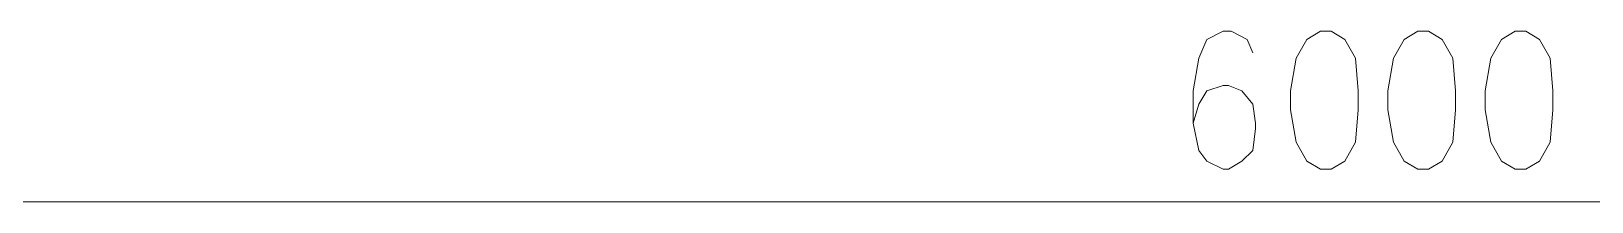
# Model space of a CAD drawing. Header units: millimetres. Extents: x 29 to 95071, y 20 to 67221.
# Drawn here: x 10945 to 13805, y 23712 to 24024 of the extents above; entities that cross this region are included whole.
import ezdxf

# ---------------------------------------------------------------- set-up
doc = ezdxf.new("R2010")
doc.units = ezdxf.units.MM

msp = doc.modelspace()

# ---------------------------------------------------------------- linework, layer by layer
at = {"color": 7, "lineweight": 0}
for points in [[(13183.8, 23984.6), (13173.8, 24009.4), (13144.1, 24024.3), (13129.2, 24024.3), (13099.5, 24009.4), (13084.6, 23974.7), (13074.7, 23915.2), (13074.7, 23855.8), (13084.6, 23806.2), (13099.5, 23786.4), (13129.2, 23771.5), (13139.2, 23771.5), (13163.9, 23786.4), (13183.8, 23806.2), (13188.7, 23845.9), (13188.7, 23855.8), (13183.8, 23890.5), (13163.9, 23915.2), (13139.2, 23925.2), (13129.2, 23925.2), (13099.5, 23915.2), (13084.6, 23890.5), (13074.7, 23855.8)], [(10655.9, 23712), (16157.7, 23712)]]:
    msp.add_lwpolyline(points, dxfattribs=at)
for points in [[(13307.7, 24024.3), (13282.9, 24009.4), (13263.1, 23974.7), (13253.2, 23915.2), (13253.2, 23880.6), (13263.1, 23821.1), (13282.9, 23786.4), (13307.7, 23771.5), (13327.5, 23771.5), (13352.3, 23786.4), (13372.1, 23821.1), (13377.1, 23880.6), (13377.1, 23915.2), (13372.1, 23974.7), (13352.3, 24009.4), (13327.5, 24024.3)], [(13486.1, 24024.3), (13461.3, 24009.4), (13441.5, 23974.7), (13431.6, 23915.2), (13431.6, 23880.6), (13441.5, 23821.1), (13461.3, 23786.4), (13486.1, 23771.5), (13505.9, 23771.5), (13530.7, 23786.4), (13550.5, 23821.1), (13555.5, 23880.6), (13555.5, 23915.2), (13550.5, 23974.7), (13530.7, 24009.4), (13505.9, 24024.3)], [(13664.5, 24024.3), (13639.8, 24009.4), (13619.9, 23974.7), (13610, 23915.2), (13610, 23880.6), (13619.9, 23821.1), (13639.8, 23786.4), (13664.5, 23771.5), (13684.4, 23771.5), (13709.2, 23786.4), (13729, 23821.1), (13733.9, 23880.6), (13733.9, 23915.2), (13729, 23974.7), (13709.2, 24009.4), (13684.4, 24024.3)]]:
    msp.add_lwpolyline(points, close=True, dxfattribs=at)

doc.saveas('drawing.dxf')
